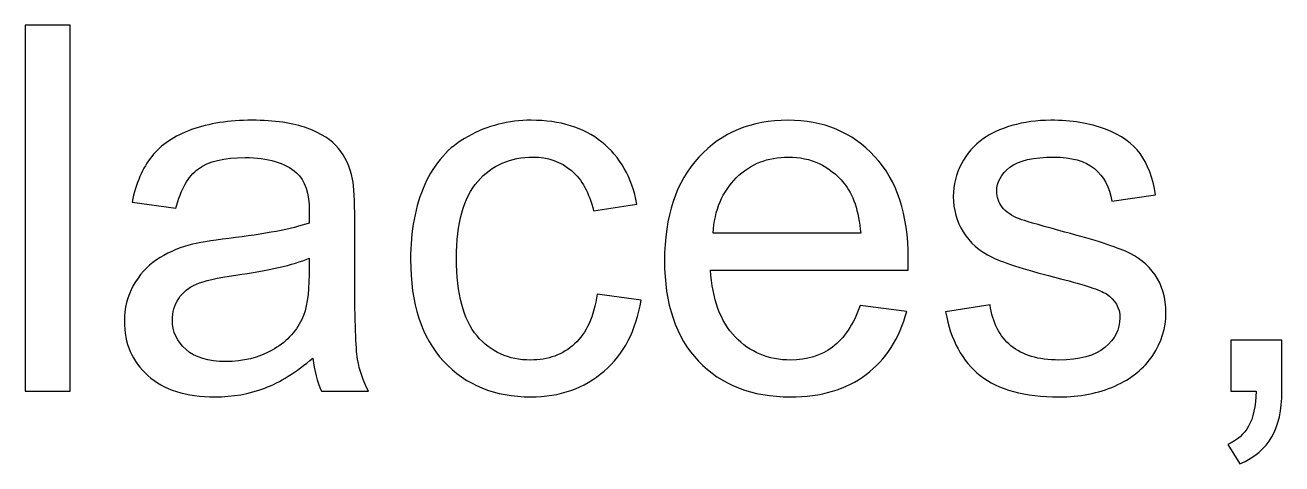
# Model space of a CAD drawing. Header units: millimetres. Extents: x -423 to 423, y -251 to 251.
# Drawn here: x -206.81 to -180.18, y 169.08 to 178.37 of the extents above; entities that cross this region are included whole.
import ezdxf

# ---------------------------------------------------------------- set-up
doc = ezdxf.new("R2010")
doc.units = ezdxf.units.MM
doc.header["$MEASUREMENT"] = 0
doc.layers.add('Layer 1', color=7, linetype='Continuous')

msp = doc.modelspace()

# ---------------------------------------------------------------- linework, layer by layer
at = {"layer": 'Layer 1', "color": 1}
for points, knots in [([(-206.8143, 170.6191), (-206.8143, 170.6191), (-206.8143, 178.3725), (-206.8143, 178.3725), (-206.8143, 178.3725), (-205.8614, 178.3725), (-205.8614, 178.3725), (-205.8614, 178.3725), (-205.8614, 170.6191), (-205.8614, 170.6191), (-205.8614, 170.6191), (-206.8143, 170.6191), (-206.8143, 170.6191)], [0, 0, 0, 0, 0.25, 0.25, 0.25, 0.5, 0.5, 0.5, 0.75, 0.75, 0.75, 1, 1, 1, 1]), ([(-200.7159, 171.323), (-201.0696, 171.0216), (-201.4107, 170.8105), (-201.7374, 170.6859), (-202.0641, 170.5613), (-202.4143, 170.5), (-202.7896, 170.5), (-203.4069, 170.5), (-203.8815, 170.6498), (-204.2136, 170.9512), (-204.5457, 171.2508), (-204.7117, 171.6352), (-204.7117, 172.1027), (-204.7117, 172.377), (-204.6486, 172.6279), (-204.524, 172.8553), (-204.3977, 173.0827), (-204.2335, 173.2632), (-204.0313, 173.4003), (-203.8274, 173.5375), (-203.6, 173.6422), (-203.3455, 173.7126), (-203.1578, 173.7613), (-202.8744, 173.8082), (-202.4973, 173.8551), (-201.7284, 173.9454), (-201.1599, 174.0555), (-200.7971, 174.1818), (-200.7936, 174.3118), (-200.7917, 174.3948), (-200.7917, 174.4291), (-200.7917, 174.8152), (-200.8819, 175.0878), (-201.0625, 175.2466), (-201.3061, 175.4614), (-201.6688, 175.5679), (-202.1489, 175.5679), (-202.5984, 175.5679), (-202.9304, 175.4885), (-203.1433, 175.3314), (-203.3581, 175.1744), (-203.5151, 174.8965), (-203.618, 174.4959), (-203.618, 174.4959), (-204.5493, 174.6258), (-204.5493, 174.6258), (-204.4645, 175.0247), (-204.3255, 175.3477), (-204.1306, 175.5932), (-203.9357, 175.8386), (-203.6541, 176.0263), (-203.2859, 176.1599), (-202.9196, 176.2917), (-202.4918, 176.3584), (-202.0081, 176.3584), (-201.5281, 176.3584), (-201.1364, 176.3025), (-200.8351, 176.1888), (-200.5355, 176.0751), (-200.3134, 175.9343), (-200.1727, 175.7628), (-200.0319, 175.5914), (-199.9326, 175.3748), (-199.8749, 175.1131), (-199.8442, 174.9507), (-199.8279, 174.6582), (-199.8279, 174.2378), (-199.8279, 174.2378), (-199.8279, 172.9744), (-199.8279, 172.9744), (-199.8279, 172.0919), (-199.8081, 171.5342), (-199.7684, 171.2978), (-199.7305, 171.0613), (-199.6511, 170.8357), (-199.5356, 170.6191), (-199.5356, 170.6191), (-200.5318, 170.6191), (-200.5318, 170.6191), (-200.6275, 170.8194), (-200.6889, 171.0541), (-200.7159, 171.323)], [0, 0, 0, 0, 0.037037, 0.037037, 0.037037, 0.0740741, 0.0740741, 0.0740741, 0.1111111, 0.1111111, 0.1111111, 0.1481481, 0.1481481, 0.1481481, 0.1851852, 0.1851852, 0.1851852, 0.2222222, 0.2222222, 0.2222222, 0.2592593, 0.2592593, 0.2592593, 0.2962963, 0.2962963, 0.2962963, 0.3333333, 0.3333333, 0.3333333, 0.3703704, 0.3703704, 0.3703704, 0.4074074, 0.4074074, 0.4074074, 0.4444444, 0.4444444, 0.4444444, 0.4814815, 0.4814815, 0.4814815, 0.5185185, 0.5185185, 0.5185185, 0.5555556, 0.5555556, 0.5555556, 0.5925926, 0.5925926, 0.5925926, 0.6296296, 0.6296296, 0.6296296, 0.6666667, 0.6666667, 0.6666667, 0.7037037, 0.7037037, 0.7037037, 0.7407407, 0.7407407, 0.7407407, 0.7777778, 0.7777778, 0.7777778, 0.8148148, 0.8148148, 0.8148148, 0.8518519, 0.8518519, 0.8518519, 0.8888889, 0.8888889, 0.8888889, 0.9259259, 0.9259259, 0.9259259, 0.962963, 0.962963, 0.962963, 1, 1, 1, 1]), ([(-194.6933, 172.6766), (-194.6933, 172.6766), (-193.7621, 172.5467), (-193.7621, 172.5467), (-193.865, 171.906), (-194.1248, 171.406), (-194.5454, 171.0433), (-194.9659, 170.6805), (-195.4839, 170.5), (-196.0957, 170.5), (-196.8627, 170.5), (-197.4799, 170.7509), (-197.9456, 171.2526), (-198.413, 171.7544), (-198.6458, 172.4727), (-198.6458, 173.4075), (-198.6458, 174.014), (-198.5448, 174.5428), (-198.3445, 174.9976), (-198.1441, 175.4506), (-197.8391, 175.7917), (-197.4276, 176.0173), (-197.0179, 176.2447), (-196.5721, 176.3584), (-196.0884, 176.3584), (-195.4802, 176.3584), (-194.9803, 176.205), (-194.5941, 175.8963), (-194.2061, 175.5877), (-193.957, 175.1492), (-193.8487, 174.5825), (-193.8487, 174.5825), (-194.7691, 174.4417), (-194.7691, 174.4417), (-194.8576, 174.8189), (-195.0128, 175.1022), (-195.2384, 175.2936), (-195.4622, 175.483), (-195.7329, 175.5787), (-196.0506, 175.5787), (-196.5306, 175.5787), (-196.9205, 175.4073), (-197.2219, 175.0644), (-197.5215, 174.7196), (-197.6713, 174.1782), (-197.6713, 173.4346), (-197.6713, 172.6802), (-197.5269, 172.1334), (-197.2381, 171.7923), (-196.9476, 171.4512), (-196.5703, 171.2797), (-196.1065, 171.2797), (-195.7311, 171.2797), (-195.4188, 171.3934), (-195.1698, 171.6226), (-194.9189, 171.85), (-194.7602, 172.2019), (-194.6933, 172.6766)], [0, 0, 0, 0, 0.0526316, 0.0526316, 0.0526316, 0.1052632, 0.1052632, 0.1052632, 0.1578947, 0.1578947, 0.1578947, 0.2105263, 0.2105263, 0.2105263, 0.2631579, 0.2631579, 0.2631579, 0.3157895, 0.3157895, 0.3157895, 0.3684211, 0.3684211, 0.3684211, 0.4210526, 0.4210526, 0.4210526, 0.4736842, 0.4736842, 0.4736842, 0.5263158, 0.5263158, 0.5263158, 0.5789474, 0.5789474, 0.5789474, 0.6315789, 0.6315789, 0.6315789, 0.6842105, 0.6842105, 0.6842105, 0.7368421, 0.7368421, 0.7368421, 0.7894737, 0.7894737, 0.7894737, 0.8421053, 0.8421053, 0.8421053, 0.8947368, 0.8947368, 0.8947368, 0.9473684, 0.9473684, 0.9473684, 1, 1, 1, 1]), ([(-189.1165, 172.4384), (-189.1165, 172.4384), (-188.1311, 172.3085), (-188.1311, 172.3085), (-188.2846, 171.7363), (-188.5715, 171.2905), (-188.9902, 170.9746), (-189.409, 170.6589), (-189.9431, 170.5), (-190.5947, 170.5), (-191.4141, 170.5), (-192.0638, 170.7527), (-192.5438, 171.258), (-193.024, 171.7616), (-193.264, 172.4708), (-193.264, 173.3823), (-193.264, 174.3244), (-193.0222, 175.0571), (-192.5367, 175.5769), (-192.0512, 176.0985), (-191.4213, 176.3584), (-190.6471, 176.3584), (-189.898, 176.3584), (-189.2862, 176.1039), (-188.8116, 175.5932), (-188.3369, 175.0824), (-188.0987, 174.3641), (-188.0987, 173.4382), (-188.0987, 173.3823), (-188.1005, 173.2974), (-188.104, 173.1856), (-188.104, 173.1856), (-192.2894, 173.1856), (-192.2894, 173.1856), (-192.2533, 172.5701), (-192.08, 172.0972), (-191.766, 171.7706), (-191.4538, 171.4439), (-191.0621, 171.2797), (-190.5947, 171.2797), (-190.2464, 171.2797), (-189.9486, 171.3717), (-189.7031, 171.5558), (-189.4558, 171.74), (-189.2609, 172.0341), (-189.1165, 172.4384)], [0, 0, 0, 0, 0.0666667, 0.0666667, 0.0666667, 0.1333333, 0.1333333, 0.1333333, 0.2, 0.2, 0.2, 0.2666667, 0.2666667, 0.2666667, 0.3333333, 0.3333333, 0.3333333, 0.4, 0.4, 0.4, 0.4666667, 0.4666667, 0.4666667, 0.5333333, 0.5333333, 0.5333333, 0.6, 0.6, 0.6, 0.6666667, 0.6666667, 0.6666667, 0.7333333, 0.7333333, 0.7333333, 0.8, 0.8, 0.8, 0.8666667, 0.8666667, 0.8666667, 0.9333333, 0.9333333, 0.9333333, 1, 1, 1, 1]), ([(-187.3063, 172.2976), (-187.3063, 172.2976), (-186.3643, 172.4492), (-186.3643, 172.4492), (-186.3119, 172.072), (-186.164, 171.7832), (-185.9221, 171.5811), (-185.6803, 171.3808), (-185.341, 171.2797), (-184.9078, 171.2797), (-184.4693, 171.2797), (-184.1444, 171.3682), (-183.9315, 171.5468), (-183.7202, 171.7237), (-183.6138, 171.933), (-183.6138, 172.1731), (-183.6138, 172.3878), (-183.7094, 172.5575), (-183.8989, 172.6802), (-184.0325, 172.7651), (-184.3574, 172.8715), (-184.8735, 173.0033), (-185.5701, 173.1783), (-186.0521, 173.33), (-186.3228, 173.4581), (-186.5917, 173.5881), (-186.7956, 173.7649), (-186.9346, 173.9923), (-187.0736, 174.2179), (-187.144, 174.4688), (-187.144, 174.7431), (-187.144, 174.994), (-187.0862, 175.225), (-186.9725, 175.438), (-186.857, 175.6509), (-186.7018, 175.8278), (-186.5051, 175.9685), (-186.3571, 176.0769), (-186.1549, 176.1689), (-185.9004, 176.2447), (-185.6441, 176.3205), (-185.3716, 176.3584), (-185.0793, 176.3584), (-184.6389, 176.3584), (-184.2527, 176.2952), (-183.9205, 176.167), (-183.5867, 176.0407), (-183.3412, 175.8675), (-183.1824, 175.6509), (-183.0254, 175.4325), (-182.9153, 175.1419), (-182.8557, 174.7774), (-182.8557, 174.7774), (-183.7871, 174.6474), (-183.7871, 174.6474), (-183.8286, 174.9399), (-183.9512, 175.1691), (-184.1534, 175.3333), (-184.3556, 175.4975), (-184.6407, 175.5787), (-185.0107, 175.5787), (-185.4456, 175.5787), (-185.7578, 175.5065), (-185.9437, 175.3621), (-186.1296, 175.2177), (-186.2235, 175.0481), (-186.2235, 174.855), (-186.2235, 174.7322), (-186.1856, 174.6204), (-186.108, 174.5211), (-186.0304, 174.42), (-185.9095, 174.3352), (-185.7434, 174.2685), (-185.6478, 174.2323), (-185.3699, 174.1511), (-184.9042, 174.0248), (-184.2328, 173.8461), (-183.7635, 173.6981), (-183.4964, 173.5844), (-183.2294, 173.4707), (-183.02, 173.3029), (-182.8684, 173.0863), (-182.715, 172.8679), (-182.6392, 172.5972), (-182.6392, 172.2723), (-182.6392, 171.9565), (-182.7312, 171.6587), (-182.9171, 171.379), (-183.103, 171.0993), (-183.3701, 170.8827), (-183.7185, 170.7293), (-184.0686, 170.5758), (-184.4638, 170.5), (-184.9042, 170.5), (-185.6333, 170.5), (-186.191, 170.6516), (-186.5736, 170.953), (-186.9563, 171.2563), (-187.1999, 171.7038), (-187.3063, 172.2976)], [0, 0, 0, 0, 0.030303, 0.030303, 0.030303, 0.0606061, 0.0606061, 0.0606061, 0.0909091, 0.0909091, 0.0909091, 0.1212121, 0.1212121, 0.1212121, 0.1515152, 0.1515152, 0.1515152, 0.1818182, 0.1818182, 0.1818182, 0.2121212, 0.2121212, 0.2121212, 0.2424242, 0.2424242, 0.2424242, 0.2727273, 0.2727273, 0.2727273, 0.3030303, 0.3030303, 0.3030303, 0.3333333, 0.3333333, 0.3333333, 0.3636364, 0.3636364, 0.3636364, 0.3939394, 0.3939394, 0.3939394, 0.4242424, 0.4242424, 0.4242424, 0.4545455, 0.4545455, 0.4545455, 0.4848485, 0.4848485, 0.4848485, 0.5151515, 0.5151515, 0.5151515, 0.5454545, 0.5454545, 0.5454545, 0.5757576, 0.5757576, 0.5757576, 0.6060606, 0.6060606, 0.6060606, 0.6363636, 0.6363636, 0.6363636, 0.6666667, 0.6666667, 0.6666667, 0.6969697, 0.6969697, 0.6969697, 0.7272727, 0.7272727, 0.7272727, 0.7575758, 0.7575758, 0.7575758, 0.7878788, 0.7878788, 0.7878788, 0.8181818, 0.8181818, 0.8181818, 0.8484848, 0.8484848, 0.8484848, 0.8787879, 0.8787879, 0.8787879, 0.9090909, 0.9090909, 0.9090909, 0.9393939, 0.9393939, 0.9393939, 0.969697, 0.969697, 0.969697, 1, 1, 1, 1]), ([(-192.2353, 173.9652), (-192.2353, 173.9652), (-189.1057, 173.9652), (-189.1057, 173.9652), (-189.1472, 174.4381), (-189.2682, 174.7918), (-189.4649, 175.0282), (-189.7663, 175.3947), (-190.1597, 175.5787), (-190.6416, 175.5787), (-191.0783, 175.5787), (-191.4448, 175.4325), (-191.7426, 175.1402), (-192.0385, 174.8478), (-192.2027, 174.4562), (-192.2353, 173.9652)], [0, 0, 0, 0, 0.2, 0.2, 0.2, 0.4, 0.4, 0.4, 0.6, 0.6, 0.6, 0.8, 0.8, 0.8, 1, 1, 1, 1]), ([(-200.7917, 173.4346), (-201.1382, 173.2938), (-201.658, 173.1748), (-202.3511, 173.0773), (-202.7445, 173.0213), (-203.0225, 172.9582), (-203.1849, 172.8878), (-203.3473, 172.8174), (-203.4718, 172.7145), (-203.5603, 172.5809), (-203.6487, 172.4456), (-203.6939, 172.2958), (-203.6939, 172.1297), (-203.6939, 171.8789), (-203.5981, 171.6678), (-203.4051, 171.4998), (-203.212, 171.332), (-202.9304, 171.2472), (-202.5604, 171.2472), (-202.194, 171.2472), (-201.8674, 171.3267), (-201.5804, 171.4872), (-201.2952, 171.646), (-201.0841, 171.8645), (-200.9505, 172.1405), (-200.8477, 172.3553), (-200.7971, 172.6712), (-200.7971, 173.0881), (-200.7971, 173.0881), (-200.7917, 173.4346), (-200.7917, 173.4346)], [0, 0, 0, 0, 0.1, 0.1, 0.1, 0.2, 0.2, 0.2, 0.3, 0.3, 0.3, 0.4, 0.4, 0.4, 0.5, 0.5, 0.5, 0.6, 0.6, 0.6, 0.7, 0.7, 0.7, 0.8, 0.8, 0.8, 0.9, 0.9, 0.9, 1, 1, 1, 1]), ([(-181.264, 170.6191), (-181.264, 170.6191), (-181.264, 171.702), (-181.264, 171.702), (-181.264, 171.702), (-180.1811, 171.702), (-180.1811, 171.702), (-180.1811, 171.702), (-180.1811, 170.6191), (-180.1811, 170.6191), (-180.1811, 170.2202), (-180.2515, 169.8972), (-180.394, 169.6517), (-180.5348, 169.4064), (-180.7604, 169.215), (-181.0691, 169.0814), (-181.0691, 169.0814), (-181.3289, 169.493), (-181.3289, 169.493), (-181.1268, 169.5813), (-180.9788, 169.7113), (-180.885, 169.8809), (-180.7893, 170.0524), (-180.7351, 170.2979), (-180.7243, 170.6191), (-180.7243, 170.6191), (-181.264, 170.6191), (-181.264, 170.6191)], [0, 0, 0, 0, 0.1111111, 0.1111111, 0.1111111, 0.2222222, 0.2222222, 0.2222222, 0.3333333, 0.3333333, 0.3333333, 0.4444444, 0.4444444, 0.4444444, 0.5555556, 0.5555556, 0.5555556, 0.6666667, 0.6666667, 0.6666667, 0.7777778, 0.7777778, 0.7777778, 0.8888889, 0.8888889, 0.8888889, 1, 1, 1, 1])]:
    msp.add_open_spline(points, degree=3, knots=knots, dxfattribs=at)

doc.saveas('drawing.dxf')
